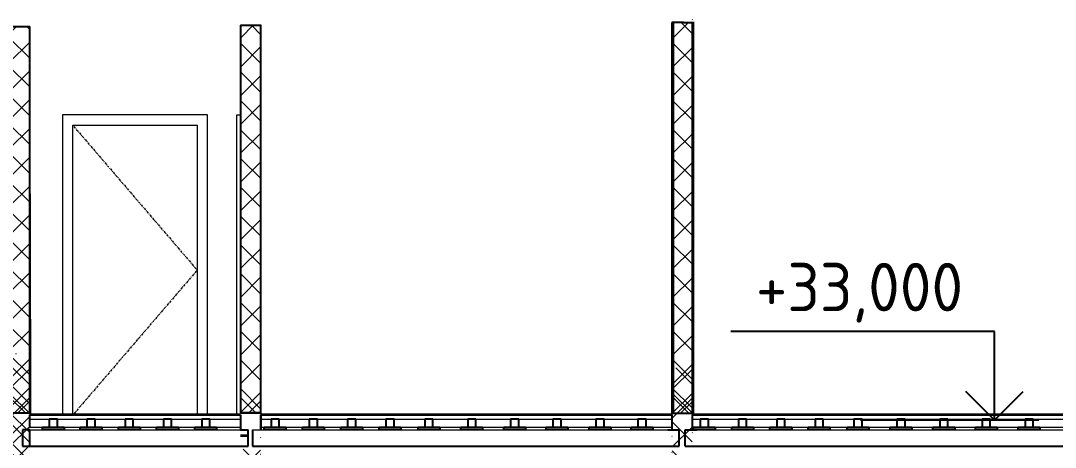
# Model space of a CAD drawing. Header units: inches. Extents: x -2431 to 214825, y 3 to 92804.
# Drawn here: x 163436 to 171049, y 44803 to 47945 of the extents above; entities that cross this region are included whole.
import ezdxf

# ---------------------------------------------------------------- set-up
doc = ezdxf.new("R2010")
doc.units = ezdxf.units.IN
doc.header["$MEASUREMENT"] = 0
doc.linetypes.add('Центр', pattern=[31.75, 6.35, -4.7625, 15.875, -4.7625])
for name, color, linetype, lineweight in [('A-DOOR', 250, 'Continuous', 9), ('A-DOOR-FRAM', 250, 'Continuous', 18), ('A-FLOR', 250, 'Continuous', 9), ('A-WALL', 250, 'Continuous', 9), ('A-WALL-PATT', 250, 'Continuous', 25)]:
    doc.layers.add(name, color=color, linetype=linetype, lineweight=lineweight)
doc.styles.add('Чертеж250', font='', dxfattribs={"height": 250})
doc.styles.get('Чертеж250').set_extended_font_data('GOST type B')
pattern_1 = [(45, (164716.28, 27290.75), (-251.447, 251.447), []), (45, (164716.28, 27671.75), (-251.447, 251.447), [])]
pattern_2 = [(45, (164716.28, 26690.75), (-106.066, 106.066), []), (135, (164716.28, 26690.75), (-106.066, -106.066), [])]
pattern_3 = [(45, (164716.28, 27290.75), (-106.066, 106.066), []), (135, (164716.28, 27290.75), (-106.066, -106.066), [])]
pattern_4 = [(45, (164716.28, 26690.75), (-251.447, 251.447), []), (45, (164716.28, 27071.75), (-251.447, 251.447), [])]

# ---------------------------------------------------------------- blocks, each defined once
blk = doc.blocks.new('Одиночные-Щитовые - 0915 x 2134 мм-348962-Сечение 0')
at = {"layer": 'A-DOOR', "linetype": 'Центр'}
for p, q in [((-5142.6, 2134), (-4227.6, 1067)), ((-4227.6, 1067), (-5142.6, 0))]:
    blk.add_line(p, q, dxfattribs=at)
at = {"layer": 'A-DOOR-FRAM', "lineweight": 9}
for p, q in [((-5218.6, 2210), (-5218.6, 0)), ((-4151.6, 2210), (-5218.6, 2210)), ((-4151.6, 0), (-4151.6, 2210)), ((-5142.6, 0), (-5142.6, 2134)), ((-5142.6, 2134), (-4227.6, 2134)), ((-4227.6, 2134), (-4227.6, 0))]:
    blk.add_line(p, q, dxfattribs=at)
blk = doc.blocks.new('Одиночные-Щитовые - 0915 x 2134 мм-348958-Сечение 0')
at = {"layer": 'A-DOOR-FRAM', "lineweight": 9}
for p, q in [((-3935.1, 0), (-3935.1, 2210)), ((-3935.1, 2210), (-3910.1, 2210))]:
    blk.add_line(p, q, dxfattribs=at)
blk = doc.blocks.new('1111')
for p, q in [((0, 653.9), (-1940.4, 653.9)), ((0, 0), (0, 653.9)), ((0, 0), (-211.2, 211.2)), ((0, 0), (211.2, 211.2)), ((325.9, 0), (-985.2, 0))]:
    blk.add_line(p, q)

msp = doc.modelspace()

# ---------------------------------------------------------------- hatches: boundary and pattern name
at = {"layer": 'A-WALL-PATT', "lineweight": 9}
h = msp.add_hatch(dxfattribs=at)
h.set_pattern_fill('FP_2', color=256, style=0, pattern_type=2)
h.set_pattern_definition([(45, (164716.28, 26090.75), (-106.066, 106.066), []), (135, (164716.28, 26090.75), (-106.066, -106.066), [])])
h.paths.add_polyline_path([(163500.44773, 47900.81953), (163354.44773, 47900.81953), (163354.44773, 44440.74682), (163500.44773, 44440.74682)])
h.paths.add_polyline_path([(163354.44773, 48091.09489), (163500.44773, 48091.09489), (163500.44773, 51640.74682), (163354.44773, 51640.74682)])
h = msp.add_hatch(dxfattribs=at)
h.set_pattern_fill('FP_3', color=256, style=0, pattern_type=2)
h.set_pattern_definition(pattern_4)
h.paths.add_polyline_path([(168228.33062, 45040.74682), (168230.33062, 45040.74682), (168230.33062, 48640.74682), (168228.33062, 48640.74682), (168228.33062, 47246.5192)], flags=0)
h = msp.add_hatch(dxfattribs=at)
h.set_pattern_fill('FP_3', color=256, style=0, pattern_type=2)
h.set_pattern_definition(pattern_4)
h.paths.add_polyline_path([(168376.33062, 45040.74682), (168378.33062, 45040.74682), (168378.33062, 48640.74682), (168376.33062, 48640.74682), (168376.33062, 47246.5192)], flags=0)
h = msp.add_hatch(dxfattribs=at)
h.set_pattern_fill('FP_2', color=256, style=0, pattern_type=2)
h.set_pattern_definition(pattern_2)
h.paths.add_polyline_path([(165200.44773, 44788.99893), (165054.44773, 44788.99893), (165054.44773, 41440.74682), (165200.44773, 41440.74682)])
h.paths.add_polyline_path([(165203.77904, 47911.19693), (165057.77904, 47911.19693), (165054.44773, 45040.74682), (165200.44773, 45040.74682)])
h = msp.add_hatch(dxfattribs=at)
h.set_pattern_fill('FP_2', color=256, style=0, pattern_type=2)
h.set_pattern_definition(pattern_2)
h.paths.add_polyline_path([(168376.33062, 47931.96219), (168230.33062, 47931.96219), (168230.33062, 45040.74682), (168376.33062, 45040.74682)])
h = msp.add_hatch(dxfattribs=at)
h.set_pattern_fill('FP_3', color=256, style=0, pattern_type=2)
h.set_pattern_definition(pattern_1)
h.paths.add_polyline_path([(163500.44773, 42053.20427), (163502.44773, 42053.20427), (163502.44773, 45640.74682), (163500.44773, 45640.74682)])
h = msp.add_hatch(dxfattribs=at)
h.set_pattern_fill('FP_3', color=256, style=0, pattern_type=2)
h.set_pattern_definition(pattern_1)
h.paths.add_polyline_path([(165052.44773, 42040.74682), (165054.44773, 42040.74682), (165054.44773, 45640.74682), (165052.44773, 45640.74682), (165052.44773, 44329.1485)], flags=0)
h = msp.add_hatch(dxfattribs=at)
h.set_pattern_fill('FP_3', color=256, style=0, pattern_type=2)
h.set_pattern_definition(pattern_1)
h.paths.add_polyline_path([(165200.44773, 42040.74682), (165202.44773, 42040.74682), (165202.44773, 45640.74682), (165200.44773, 45640.74682), (165200.44773, 44329.1485)], flags=0)
h = msp.add_hatch(dxfattribs=at)
h.set_pattern_fill('FP_3', color=256, style=0, pattern_type=2)
h.set_pattern_definition(pattern_1)
h.paths.add_polyline_path([(168228.33062, 42040.74682), (168230.33062, 42040.74682), (168230.33062, 45640.74682), (168228.33062, 45640.74682), (168228.33062, 44329.1485)], flags=0)
h = msp.add_hatch(dxfattribs=at)
h.set_pattern_fill('FP_3', color=256, style=0, pattern_type=2)
h.set_pattern_definition(pattern_1)
h.paths.add_polyline_path([(168378.33062, 42040.74682), (168378.33062, 45640.74682), (168376.33062, 45640.74682), (168376.33062, 42040.74682)], flags=0)
h = msp.add_hatch(dxfattribs=at)
h.set_pattern_fill('FP_2', color=256, style=0, pattern_type=2)
h.set_pattern_definition(pattern_3)
h.paths.add_polyline_path([(163500.44773, 45388.99893), (163354.44773, 45388.99893), (163354.44773, 42040.74682), (163500.44773, 42040.74682)])
h.paths.add_polyline_path([(163355.88369, 45490.74682), (163404.28441, 45490.74682), (163404.28441, 45530.74682), (163355.88369, 45530.74682)])
h = msp.add_hatch(dxfattribs=at)
h.set_pattern_fill('FP_2', color=256, style=0, pattern_type=2)
h.set_pattern_definition(pattern_3)
h.paths.add_polyline_path([(168376.33062, 45388.99893), (168230.33062, 45388.99893), (168230.33062, 42053.20427), (168376.33062, 42053.20427)])

# ---------------------------------------------------------------- linework, layer by layer
for p, q in [((163502.44773, 47900.81953), (163354.44773, 47900.81953)), ((165052.44773, 47911.19693), (165202.44773, 47911.19693)), ((168314.14184, 47931.96219), (168228.33062, 47931.96219)), ((168314.14184, 47931.96219), (168378.33062, 47931.96219)), ((170600.94982, 45655.98717), (168660.57431, 45655.98717)), ((170600.94982, 45655.98717), (168660.57431, 45655.98717)), ((170600.94982, 45002.08041), (170600.94982, 45655.98717)), ((170600.94982, 45002.08041), (170600.94982, 45655.98717)), ((163502.44773, 45053.20427), (163354.44773, 45053.20427)), ((163502.44773, 45040.74682), (165054.44773, 45040.74682)), ((163706.57188, 45010.74682), (163646.57188, 45010.74682)), ((163646.57188, 45010.74682), (163646.57188, 44950.74682)), ((163706.57188, 45010.74682), (163646.57188, 45010.74682)), ((163646.57188, 45010.74682), (163646.57188, 44950.74682)), ((163706.57188, 44950.74682), (163706.57188, 45010.74682)), ((163706.57188, 44950.74682), (163706.57188, 45010.74682)), ((163982.94198, 45010.74682), (163922.94198, 45010.74682)), ((163922.94198, 45010.74682), (163922.94198, 44950.74682)), ((163982.94198, 45010.74682), (163922.94198, 45010.74682)), ((163922.94198, 45010.74682), (163922.94198, 44950.74682)), ((163982.94198, 44950.74682), (163982.94198, 45010.74682)), ((163982.94198, 44950.74682), (163982.94198, 45010.74682)), ((164264.58299, 45010.74682), (164204.58299, 45010.74682)), ((164204.58299, 45010.74682), (164204.58299, 44950.74682)), ((164264.58299, 45010.74682), (164204.58299, 45010.74682)), ((164204.58299, 45010.74682), (164204.58299, 44950.74682)), ((164264.58299, 44950.74682), (164264.58299, 45010.74682)), ((164264.58299, 44950.74682), (164264.58299, 45010.74682)), ((164486.22401, 45010.74682), (164486.22401, 44950.74682)), ((164546.22401, 45010.74682), (164486.22401, 45010.74682)), ((164486.22401, 45010.74682), (164486.22401, 44950.74682)), ((164546.22401, 45010.74682), (164486.22401, 45010.74682)), ((164546.22401, 44950.74682), (164546.22401, 45010.74682)), ((164546.22401, 44950.74682), (164546.22401, 45010.74682)), ((164827.86502, 45010.74682), (164767.86502, 45010.74682)), ((164767.86502, 45010.74682), (164767.86502, 44950.74682)), ((164827.86502, 45010.74682), (164767.86502, 45010.74682)), ((164767.86502, 45010.74682), (164767.86502, 44950.74682)), ((164827.86502, 44950.74682), (164827.86502, 45010.74682)), ((164827.86502, 44950.74682), (164827.86502, 45010.74682)), ((165052.44773, 45040.74682), (165054.44773, 45040.74682)), ((165054.44773, 45040.74682), (165054.44773, 44930.74682)), ((165054.44773, 45040.74682), (165054.44773, 44930.74682)), ((165202.44773, 45040.74682), (168228.33062, 45040.74682)), ((165202.44773, 45040.74682), (168228.33062, 45040.74682)), ((165202.44773, 45040.74682), (165202.44773, 44930.74682)), ((165202.44773, 45040.74682), (165202.44773, 44930.74682)), ((165338.08299, 45010.74682), (165278.08299, 45010.74682)), ((165278.08299, 45010.74682), (165278.08299, 44950.74682)), ((165338.08299, 45010.74682), (165278.08299, 45010.74682)), ((165278.08299, 45010.74682), (165278.08299, 44950.74682)), ((165338.08299, 44950.74682), (165338.08299, 45010.74682)), ((165338.08299, 44950.74682), (165338.08299, 45010.74682)), ((165619.72401, 45010.74682), (165559.72401, 45010.74682)), ((165559.72401, 45010.74682), (165559.72401, 44950.74682)), ((165619.72401, 45010.74682), (165559.72401, 45010.74682)), ((165559.72401, 45010.74682), (165559.72401, 44950.74682)), ((165619.72401, 44950.74682), (165619.72401, 45010.74682)), ((165619.72401, 44950.74682), (165619.72401, 45010.74682)), ((165901.36502, 45010.74682), (165841.36502, 45010.74682)), ((165841.36502, 45010.74682), (165841.36502, 44950.74682)), ((165901.36502, 45010.74682), (165841.36502, 45010.74682)), ((165841.36502, 45010.74682), (165841.36502, 44950.74682)), ((165901.36502, 44950.74682), (165901.36502, 45010.74682)), ((165901.36502, 44950.74682), (165901.36502, 45010.74682)), ((166183.00604, 45010.74682), (166123.00604, 45010.74682)), ((166123.00604, 45010.74682), (166123.00604, 44950.74682)), ((166183.00604, 45010.74682), (166123.00604, 45010.74682)), ((166123.00604, 45010.74682), (166123.00604, 44950.74682)), ((166183.00604, 44950.74682), (166183.00604, 45010.74682)), ((166183.00604, 44950.74682), (166183.00604, 45010.74682)), ((166469.58875, 45010.74682), (166409.58875, 45010.74682)), ((166409.58875, 45010.74682), (166409.58875, 44950.74682)), ((166469.58875, 45010.74682), (166409.58875, 45010.74682)), ((166409.58875, 45010.74682), (166409.58875, 44950.74682)), ((166469.58875, 44950.74682), (166469.58875, 45010.74682)), ((166469.58875, 44950.74682), (166469.58875, 45010.74682)), ((166785.08875, 45010.74682), (166725.08875, 45010.74682)), ((166725.08875, 45010.74682), (166725.08875, 44950.74682)), ((166785.08875, 45010.74682), (166725.08875, 45010.74682)), ((166725.08875, 45010.74682), (166725.08875, 44950.74682)), ((166785.08875, 44950.74682), (166785.08875, 45010.74682)), ((166785.08875, 44950.74682), (166785.08875, 45010.74682)), ((167100.58875, 45010.74682), (167040.58875, 45010.74682)), ((167040.58875, 45010.74682), (167040.58875, 44950.74682)), ((167100.58875, 45010.74682), (167040.58875, 45010.74682)), ((167040.58875, 45010.74682), (167040.58875, 44950.74682)), ((167100.58875, 44950.74682), (167100.58875, 45010.74682)), ((167100.58875, 44950.74682), (167100.58875, 45010.74682)), ((167412.57437, 45010.74682), (167352.57437, 45010.74682)), ((167352.57437, 45010.74682), (167352.57437, 44950.74682)), ((167412.57437, 45010.74682), (167352.57437, 45010.74682)), ((167352.57437, 45010.74682), (167352.57437, 44950.74682)), ((167412.57437, 44950.74682), (167412.57437, 45010.74682)), ((167412.57437, 44950.74682), (167412.57437, 45010.74682)), ((167728.07437, 45010.74682), (167668.07437, 45010.74682)), ((167668.07437, 45010.74682), (167668.07437, 44950.74682)), ((167728.07437, 45010.74682), (167668.07437, 45010.74682)), ((167668.07437, 45010.74682), (167668.07437, 44950.74682)), ((167728.07437, 44950.74682), (167728.07437, 45010.74682)), ((167728.07437, 44950.74682), (167728.07437, 45010.74682)), ((168037.69634, 45010.74682), (167977.69634, 45010.74682)), ((167977.69634, 45010.74682), (167977.69634, 44950.74682)), ((168037.69634, 44950.74682), (168037.69634, 45010.74682)), ((168228.33062, 45053.20427), (168378.33062, 45053.20427)), ((168376.33062, 45040.74682), (171386.15309, 45040.74682)), ((168378.33062, 45040.74682), (171386.15309, 45040.74682)), ((168495.90546, 45010.74682), (168435.90546, 45010.74682)), ((168435.90546, 45010.74682), (168435.90546, 44950.74682)), ((168495.90546, 45010.74682), (168435.90546, 45010.74682)), ((168435.90546, 45010.74682), (168435.90546, 44950.74682)), ((168495.90546, 44950.74682), (168495.90546, 45010.74682)), ((168495.90546, 44950.74682), (168495.90546, 45010.74682)), ((168777.54648, 45010.74682), (168717.54648, 45010.74682)), ((168717.54648, 45010.74682), (168717.54648, 44950.74682)), ((168777.54648, 45010.74682), (168717.54648, 45010.74682)), ((168717.54648, 45010.74682), (168717.54648, 44950.74682)), ((168777.54648, 44950.74682), (168777.54648, 45010.74682)), ((168777.54648, 44950.74682), (168777.54648, 45010.74682)), ((169059.18749, 45010.74682), (168999.18749, 45010.74682)), ((168999.18749, 45010.74682), (168999.18749, 44950.74682)), ((169059.18749, 45010.74682), (168999.18749, 45010.74682)), ((168999.18749, 45010.74682), (168999.18749, 44950.74682)), ((169059.18749, 44950.74682), (169059.18749, 45010.74682)), ((169059.18749, 44950.74682), (169059.18749, 45010.74682)), ((169340.82851, 45010.74682), (169280.82851, 45010.74682)), ((169280.82851, 45010.74682), (169280.82851, 44950.74682)), ((169340.82851, 45010.74682), (169280.82851, 45010.74682)), ((169280.82851, 45010.74682), (169280.82851, 44950.74682)), ((169340.82851, 44950.74682), (169340.82851, 45010.74682)), ((169340.82851, 44950.74682), (169340.82851, 45010.74682)), ((169627.41121, 45010.74682), (169567.41121, 45010.74682)), ((169567.41121, 45010.74682), (169567.41121, 44950.74682)), ((169627.41121, 45010.74682), (169567.41121, 45010.74682)), ((169567.41121, 45010.74682), (169567.41121, 44950.74682)), ((169627.41121, 44950.74682), (169627.41121, 45010.74682)), ((169627.41121, 44950.74682), (169627.41121, 45010.74682)), ((169942.91121, 45010.74682), (169882.91121, 45010.74682)), ((169882.91121, 45010.74682), (169882.91121, 44950.74682)), ((169942.91121, 45010.74682), (169882.91121, 45010.74682)), ((169882.91121, 45010.74682), (169882.91121, 44950.74682)), ((169942.91121, 44950.74682), (169942.91121, 45010.74682)), ((169942.91121, 44950.74682), (169942.91121, 45010.74682)), ((170258.41121, 45010.74682), (170198.41121, 45010.74682)), ((170198.41121, 45010.74682), (170198.41121, 44950.74682)), ((170258.41121, 45010.74682), (170198.41121, 45010.74682)), ((170198.41121, 45010.74682), (170198.41121, 44950.74682)), ((170258.41121, 44950.74682), (170258.41121, 45010.74682)), ((170258.41121, 44950.74682), (170258.41121, 45010.74682)), ((170570.39684, 45010.74682), (170510.39684, 45010.74682)), ((170510.39684, 45010.74682), (170510.39684, 44950.74682)), ((170570.39684, 45010.74682), (170510.39684, 45010.74682)), ((170510.39684, 45010.74682), (170510.39684, 44950.74682)), ((170570.39684, 44950.74682), (170570.39684, 45010.74682)), ((170570.39684, 44950.74682), (170570.39684, 45010.74682)), ((170885.89684, 45010.74682), (170825.89684, 45010.74682)), ((170825.89684, 45010.74682), (170825.89684, 44950.74682)), ((170885.89684, 45010.74682), (170825.89684, 45010.74682)), ((170825.89684, 45010.74682), (170825.89684, 44950.74682)), ((170885.89684, 44950.74682), (170885.89684, 45010.74682)), ((170885.89684, 44950.74682), (170885.89684, 45010.74682)), ((163502.44773, 44930.74682), (163448.7328, 44930.74682)), ((163448.7328, 44930.74682), (163448.7328, 44811.36464)), ((163596.57188, 44950.74682), (163756.57188, 44950.74682)), ((163596.57188, 44930.74682), (163596.57188, 44950.74682)), ((163596.57188, 44950.74682), (163756.57188, 44950.74682)), ((163596.57188, 44930.74682), (163596.57188, 44950.74682)), ((163756.57188, 44930.74682), (163596.57188, 44930.74682)), ((163756.57188, 44930.74682), (163596.57188, 44930.74682)), ((163646.57188, 44950.74682), (163706.57188, 44950.74682)), ((163646.57188, 44950.74682), (163706.57188, 44950.74682)), ((163756.57188, 44950.74682), (163756.57188, 44930.74682)), ((163756.57188, 44950.74682), (163756.57188, 44930.74682)), ((163872.94198, 44950.74682), (164032.94198, 44950.74682)), ((163872.94198, 44930.74682), (163872.94198, 44950.74682)), ((163872.94198, 44950.74682), (164032.94198, 44950.74682)), ((163872.94198, 44930.74682), (163872.94198, 44950.74682)), ((164032.94198, 44930.74682), (163872.94198, 44930.74682)), ((164032.94198, 44930.74682), (163872.94198, 44930.74682)), ((163922.94198, 44950.74682), (163982.94198, 44950.74682)), ((163922.94198, 44950.74682), (163982.94198, 44950.74682)), ((164032.94198, 44950.74682), (164032.94198, 44930.74682)), ((164032.94198, 44950.74682), (164032.94198, 44930.74682)), ((164154.58299, 44950.74682), (164314.58299, 44950.74682)), ((164154.58299, 44930.74682), (164154.58299, 44950.74682)), ((164154.58299, 44950.74682), (164314.58299, 44950.74682)), ((164154.58299, 44930.74682), (164154.58299, 44950.74682)), ((164314.58299, 44930.74682), (164154.58299, 44930.74682)), ((164314.58299, 44930.74682), (164154.58299, 44930.74682)), ((164204.58299, 44950.74682), (164264.58299, 44950.74682)), ((164204.58299, 44950.74682), (164264.58299, 44950.74682)), ((164314.58299, 44950.74682), (164314.58299, 44930.74682)), ((164314.58299, 44950.74682), (164314.58299, 44930.74682)), ((164436.22401, 44950.74682), (164596.22401, 44950.74682)), ((164436.22401, 44930.74682), (164436.22401, 44950.74682)), ((164436.22401, 44950.74682), (164596.22401, 44950.74682)), ((164436.22401, 44930.74682), (164436.22401, 44950.74682)), ((164596.22401, 44930.74682), (164436.22401, 44930.74682)), ((164596.22401, 44930.74682), (164436.22401, 44930.74682)), ((164486.22401, 44950.74682), (164546.22401, 44950.74682)), ((164486.22401, 44950.74682), (164546.22401, 44950.74682)), ((164596.22401, 44950.74682), (164596.22401, 44930.74682)), ((164596.22401, 44950.74682), (164596.22401, 44930.74682)), ((164717.86502, 44950.74682), (164877.86502, 44950.74682)), ((164717.86502, 44930.74682), (164717.86502, 44950.74682)), ((164717.86502, 44950.74682), (164877.86502, 44950.74682)), ((164717.86502, 44930.74682), (164717.86502, 44950.74682)), ((164877.86502, 44930.74682), (164717.86502, 44930.74682)), ((164877.86502, 44930.74682), (164717.86502, 44930.74682)), ((164767.86502, 44950.74682), (164827.86502, 44950.74682)), ((164767.86502, 44950.74682), (164827.86502, 44950.74682)), ((164877.86502, 44950.74682), (164877.86502, 44930.74682)), ((164877.86502, 44950.74682), (164877.86502, 44930.74682)), ((165054.44773, 44930.74682), (165111.03553, 44930.74682)), ((165111.03553, 44811.36464), (165111.03553, 44930.74682)), ((165140.63904, 44930.74682), (165140.63904, 44811.36464)), ((165202.44773, 44930.74682), (165200.44773, 44930.74682)), ((165228.08299, 44950.74682), (165388.08299, 44950.74682)), ((165228.08299, 44930.74682), (165228.08299, 44950.74682)), ((165228.08299, 44950.74682), (165388.08299, 44950.74682)), ((165228.08299, 44930.74682), (165228.08299, 44950.74682)), ((165388.08299, 44930.74682), (165228.08299, 44930.74682)), ((165388.08299, 44930.74682), (165228.08299, 44930.74682)), ((165278.08299, 44950.74682), (165338.08299, 44950.74682)), ((165278.08299, 44950.74682), (165338.08299, 44950.74682)), ((165388.08299, 44950.74682), (165388.08299, 44930.74682)), ((165388.08299, 44950.74682), (165388.08299, 44930.74682)), ((165509.72401, 44950.74682), (165669.72401, 44950.74682)), ((165509.72401, 44930.74682), (165509.72401, 44950.74682)), ((165509.72401, 44950.74682), (165669.72401, 44950.74682)), ((165509.72401, 44930.74682), (165509.72401, 44950.74682)), ((165669.72401, 44930.74682), (165509.72401, 44930.74682)), ((165669.72401, 44930.74682), (165509.72401, 44930.74682)), ((165559.72401, 44950.74682), (165619.72401, 44950.74682)), ((165559.72401, 44950.74682), (165619.72401, 44950.74682)), ((165669.72401, 44950.74682), (165669.72401, 44930.74682)), ((165669.72401, 44950.74682), (165669.72401, 44930.74682)), ((165791.36502, 44950.74682), (165951.36502, 44950.74682)), ((165791.36502, 44930.74682), (165791.36502, 44950.74682)), ((165791.36502, 44950.74682), (165951.36502, 44950.74682)), ((165791.36502, 44930.74682), (165791.36502, 44950.74682)), ((165951.36502, 44930.74682), (165791.36502, 44930.74682)), ((165951.36502, 44930.74682), (165791.36502, 44930.74682)), ((165841.36502, 44950.74682), (165901.36502, 44950.74682)), ((165841.36502, 44950.74682), (165901.36502, 44950.74682)), ((165951.36502, 44950.74682), (165951.36502, 44930.74682)), ((165951.36502, 44950.74682), (165951.36502, 44930.74682)), ((166073.00604, 44950.74682), (166233.00604, 44950.74682)), ((166073.00604, 44930.74682), (166073.00604, 44950.74682)), ((166073.00604, 44950.74682), (166233.00604, 44950.74682)), ((166073.00604, 44930.74682), (166073.00604, 44950.74682)), ((166233.00604, 44930.74682), (166073.00604, 44930.74682)), ((166233.00604, 44930.74682), (166073.00604, 44930.74682)), ((166123.00604, 44950.74682), (166183.00604, 44950.74682)), ((166123.00604, 44950.74682), (166183.00604, 44950.74682)), ((166233.00604, 44950.74682), (166233.00604, 44930.74682)), ((166233.00604, 44950.74682), (166233.00604, 44930.74682)), ((166359.58875, 44950.74682), (166519.58875, 44950.74682)), ((166359.58875, 44930.74682), (166359.58875, 44950.74682)), ((166359.58875, 44950.74682), (166519.58875, 44950.74682)), ((166359.58875, 44930.74682), (166359.58875, 44950.74682)), ((166519.58875, 44930.74682), (166359.58875, 44930.74682)), ((166519.58875, 44930.74682), (166359.58875, 44930.74682)), ((166409.58875, 44950.74682), (166469.58875, 44950.74682)), ((166409.58875, 44950.74682), (166469.58875, 44950.74682)), ((166519.58875, 44950.74682), (166519.58875, 44930.74682)), ((166519.58875, 44950.74682), (166519.58875, 44930.74682)), ((166675.08875, 44950.74682), (166835.08875, 44950.74682)), ((166675.08875, 44930.74682), (166675.08875, 44950.74682)), ((166675.08875, 44950.74682), (166835.08875, 44950.74682)), ((166675.08875, 44930.74682), (166675.08875, 44950.74682)), ((166835.08875, 44930.74682), (166675.08875, 44930.74682)), ((166835.08875, 44930.74682), (166675.08875, 44930.74682)), ((166725.08875, 44950.74682), (166785.08875, 44950.74682)), ((166725.08875, 44950.74682), (166785.08875, 44950.74682)), ((166835.08875, 44950.74682), (166835.08875, 44930.74682)), ((166835.08875, 44950.74682), (166835.08875, 44930.74682)), ((166990.58875, 44950.74682), (167150.58875, 44950.74682)), ((166990.58875, 44930.74682), (166990.58875, 44950.74682)), ((166990.58875, 44950.74682), (167150.58875, 44950.74682)), ((166990.58875, 44930.74682), (166990.58875, 44950.74682)), ((167150.58875, 44930.74682), (166990.58875, 44930.74682)), ((167150.58875, 44930.74682), (166990.58875, 44930.74682)), ((167040.58875, 44950.74682), (167100.58875, 44950.74682)), ((167040.58875, 44950.74682), (167100.58875, 44950.74682)), ((167150.58875, 44950.74682), (167150.58875, 44930.74682)), ((167150.58875, 44950.74682), (167150.58875, 44930.74682)), ((167302.57437, 44950.74682), (167462.57437, 44950.74682)), ((167302.57437, 44930.74682), (167302.57437, 44950.74682)), ((167302.57437, 44950.74682), (167462.57437, 44950.74682)), ((167302.57437, 44930.74682), (167302.57437, 44950.74682)), ((167462.57437, 44930.74682), (167302.57437, 44930.74682)), ((167462.57437, 44930.74682), (167302.57437, 44930.74682)), ((167352.57437, 44950.74682), (167412.57437, 44950.74682)), ((167352.57437, 44950.74682), (167412.57437, 44950.74682)), ((167462.57437, 44950.74682), (167462.57437, 44930.74682)), ((167462.57437, 44950.74682), (167462.57437, 44930.74682)), ((167618.07437, 44950.74682), (167778.07437, 44950.74682)), ((167618.07437, 44930.74682), (167618.07437, 44950.74682)), ((167618.07437, 44950.74682), (167778.07437, 44950.74682)), ((167618.07437, 44930.74682), (167618.07437, 44950.74682)), ((167778.07437, 44930.74682), (167618.07437, 44930.74682)), ((167778.07437, 44930.74682), (167618.07437, 44930.74682)), ((167668.07437, 44950.74682), (167728.07437, 44950.74682)), ((167668.07437, 44950.74682), (167728.07437, 44950.74682)), ((167778.07437, 44950.74682), (167778.07437, 44930.74682)), ((167778.07437, 44950.74682), (167778.07437, 44930.74682)), ((167927.69634, 44950.74682), (168087.69634, 44950.74682)), ((167927.69634, 44930.74682), (167927.69634, 44950.74682)), ((167927.69634, 44950.74682), (168087.69634, 44950.74682)), ((167927.69634, 44930.74682), (167927.69634, 44950.74682)), ((168087.69634, 44930.74682), (167927.69634, 44930.74682)), ((168087.69634, 44930.74682), (167927.69634, 44930.74682)), ((167977.69634, 44950.74682), (168037.69634, 44950.74682)), ((168087.69634, 44950.74682), (168087.69634, 44930.74682)), ((168087.69634, 44950.74682), (168087.69634, 44930.74682)), ((168198.40761, 44930.74682), (168282.16107, 44930.74682)), ((168282.16107, 44811.36464), (168282.16107, 44930.74682)), ((168325.23347, 44930.74682), (168408.98692, 44930.74682)), ((168325.23347, 44811.36464), (168325.23347, 44930.74682)), ((168385.90546, 44950.74682), (168545.90546, 44950.74682)), ((168385.90546, 44930.74682), (168385.90546, 44950.74682)), ((168385.90546, 44950.74682), (168545.90546, 44950.74682)), ((168385.90546, 44930.74682), (168385.90546, 44950.74682)), ((168545.90546, 44930.74682), (168385.90546, 44930.74682)), ((168545.90546, 44930.74682), (168385.90546, 44930.74682)), ((168435.90546, 44950.74682), (168495.90546, 44950.74682)), ((168435.90546, 44950.74682), (168495.90546, 44950.74682)), ((168545.90546, 44950.74682), (168545.90546, 44930.74682)), ((168545.90546, 44950.74682), (168545.90546, 44930.74682)), ((168667.54648, 44950.74682), (168827.54648, 44950.74682)), ((168667.54648, 44930.74682), (168667.54648, 44950.74682)), ((168667.54648, 44950.74682), (168827.54648, 44950.74682)), ((168667.54648, 44930.74682), (168667.54648, 44950.74682)), ((168827.54648, 44930.74682), (168667.54648, 44930.74682)), ((168827.54648, 44930.74682), (168667.54648, 44930.74682)), ((168717.54648, 44950.74682), (168777.54648, 44950.74682)), ((168717.54648, 44950.74682), (168777.54648, 44950.74682)), ((168827.54648, 44950.74682), (168827.54648, 44930.74682)), ((168827.54648, 44950.74682), (168827.54648, 44930.74682)), ((168949.18749, 44950.74682), (169109.18749, 44950.74682)), ((168949.18749, 44930.74682), (168949.18749, 44950.74682)), ((168949.18749, 44950.74682), (169109.18749, 44950.74682)), ((168949.18749, 44930.74682), (168949.18749, 44950.74682)), ((169109.18749, 44930.74682), (168949.18749, 44930.74682)), ((169109.18749, 44930.74682), (168949.18749, 44930.74682)), ((168999.18749, 44950.74682), (169059.18749, 44950.74682)), ((168999.18749, 44950.74682), (169059.18749, 44950.74682)), ((169109.18749, 44950.74682), (169109.18749, 44930.74682)), ((169109.18749, 44950.74682), (169109.18749, 44930.74682)), ((169230.82851, 44950.74682), (169390.82851, 44950.74682)), ((169230.82851, 44930.74682), (169230.82851, 44950.74682)), ((169230.82851, 44950.74682), (169390.82851, 44950.74682)), ((169230.82851, 44930.74682), (169230.82851, 44950.74682)), ((169390.82851, 44930.74682), (169230.82851, 44930.74682)), ((169390.82851, 44930.74682), (169230.82851, 44930.74682)), ((169280.82851, 44950.74682), (169340.82851, 44950.74682)), ((169280.82851, 44950.74682), (169340.82851, 44950.74682)), ((169390.82851, 44950.74682), (169390.82851, 44930.74682)), ((169390.82851, 44950.74682), (169390.82851, 44930.74682)), ((169517.41121, 44950.74682), (169677.41121, 44950.74682)), ((169517.41121, 44930.74682), (169517.41121, 44950.74682)), ((169517.41121, 44950.74682), (169677.41121, 44950.74682)), ((169517.41121, 44930.74682), (169517.41121, 44950.74682)), ((169677.41121, 44930.74682), (169517.41121, 44930.74682)), ((169677.41121, 44930.74682), (169517.41121, 44930.74682)), ((169567.41121, 44950.74682), (169627.41121, 44950.74682)), ((169567.41121, 44950.74682), (169627.41121, 44950.74682)), ((169677.41121, 44950.74682), (169677.41121, 44930.74682)), ((169677.41121, 44950.74682), (169677.41121, 44930.74682)), ((169832.91121, 44950.74682), (169992.91121, 44950.74682)), ((169832.91121, 44930.74682), (169832.91121, 44950.74682)), ((169832.91121, 44950.74682), (169992.91121, 44950.74682)), ((169832.91121, 44930.74682), (169832.91121, 44950.74682)), ((169992.91121, 44930.74682), (169832.91121, 44930.74682)), ((169992.91121, 44930.74682), (169832.91121, 44930.74682)), ((169882.91121, 44950.74682), (169942.91121, 44950.74682)), ((169882.91121, 44950.74682), (169942.91121, 44950.74682)), ((169992.91121, 44950.74682), (169992.91121, 44930.74682)), ((169992.91121, 44950.74682), (169992.91121, 44930.74682)), ((170148.41121, 44950.74682), (170308.41121, 44950.74682)), ((170148.41121, 44930.74682), (170148.41121, 44950.74682)), ((170148.41121, 44950.74682), (170308.41121, 44950.74682)), ((170148.41121, 44930.74682), (170148.41121, 44950.74682)), ((170308.41121, 44930.74682), (170148.41121, 44930.74682)), ((170308.41121, 44930.74682), (170148.41121, 44930.74682)), ((170198.41121, 44950.74682), (170258.41121, 44950.74682)), ((170198.41121, 44950.74682), (170258.41121, 44950.74682)), ((170308.41121, 44950.74682), (170308.41121, 44930.74682)), ((170308.41121, 44950.74682), (170308.41121, 44930.74682)), ((170460.39684, 44950.74682), (170620.39684, 44950.74682)), ((170460.39684, 44930.74682), (170460.39684, 44950.74682)), ((170460.39684, 44950.74682), (170620.39684, 44950.74682)), ((170460.39684, 44930.74682), (170460.39684, 44950.74682)), ((170620.39684, 44930.74682), (170460.39684, 44930.74682)), ((170620.39684, 44930.74682), (170460.39684, 44930.74682)), ((170510.39684, 44950.74682), (170570.39684, 44950.74682)), ((170510.39684, 44950.74682), (170570.39684, 44950.74682)), ((170620.39684, 44950.74682), (170620.39684, 44930.74682)), ((170620.39684, 44950.74682), (170620.39684, 44930.74682)), ((170775.89684, 44950.74682), (170935.89684, 44950.74682)), ((170775.89684, 44930.74682), (170775.89684, 44950.74682)), ((170775.89684, 44950.74682), (170935.89684, 44950.74682)), ((170775.89684, 44930.74682), (170775.89684, 44950.74682)), ((170935.89684, 44930.74682), (170775.89684, 44930.74682)), ((170935.89684, 44930.74682), (170775.89684, 44930.74682)), ((170825.89684, 44950.74682), (170885.89684, 44950.74682)), ((170825.89684, 44950.74682), (170885.89684, 44950.74682)), ((170935.89684, 44950.74682), (170935.89684, 44930.74682)), ((170935.89684, 44950.74682), (170935.89684, 44930.74682)), ((163448.7328, 44811.36464), (165111.03553, 44811.36464)), ((165140.63904, 44811.36464), (168282.16107, 44811.36464)), ((168325.23347, 44811.36464), (174439.57652, 44811.36464))]:
    msp.add_line(p, q)
at = {"lineweight": 0}
for p, q in [((163502.44773, 45010.74682), (165054.44773, 45010.74682)), ((163502.44773, 45010.74682), (165054.44773, 45010.74682)), ((165202.44773, 45010.74682), (168228.33062, 45010.74682)), ((165202.44773, 45010.74682), (168228.33062, 45010.74682)), ((168378.33062, 45010.74682), (171386.15309, 45010.74682)), ((168378.33062, 45010.74682), (171386.15309, 45010.74682)), ((163500.44773, 44950.74682), (165054.44773, 44950.74682)), ((163500.44773, 44950.74682), (165054.44773, 44950.74682)), ((163502.44773, 44930.74682), (165054.44773, 44930.74682)), ((163502.44773, 44930.74682), (165054.44773, 44930.74682)), ((165140.63904, 44930.74682), (168228.33062, 44930.74682)), ((165202.44773, 44950.74682), (168230.33062, 44950.74682)), ((165202.44773, 44950.74682), (168230.33062, 44950.74682)), ((165202.44773, 44930.74682), (168228.33062, 44930.74682)), ((168378.33062, 44950.74682), (171388.15309, 44950.74682)), ((168378.33062, 44950.74682), (171388.15309, 44950.74682)), ((168378.33062, 44930.74682), (171386.15309, 44930.74682)), ((168378.33062, 44930.74682), (171386.15309, 44930.74682))]:
    msp.add_line(p, q, dxfattribs=at)
at = {"const_width": 10}
for points in [[(163510.00022, 45053.03327), (163362.00022, 45053.03327), (163354.44773, 47900.81953), (163502.44773, 47900.81953), (163510.00022, 45053.03327)], [(165204.77904, 45053.03327), (165056.77904, 45053.03327), (165056.77904, 47911.19693), (165204.77904, 47911.19693), (165204.77904, 45053.03327)], [(168387.88311, 45053.03327), (168239.88311, 45053.03327), (168239.88311, 47931.96219), (168387.88311, 47931.96219), (168387.88311, 45053.03327)]]:
    msp.add_lwpolyline(points, dxfattribs=at)
at = {"layer": 'A-DOOR', "linetype": 'Центр'}
msp.add_line((164734.94773, 46107.74682), (163819.94773, 45040.74682), dxfattribs=at)
at = {"layer": 'A-DOOR-FRAM', "lineweight": 9}
for p, q in [((163743.94773, 47250.74682), (163743.94773, 45040.74682)), ((164810.94773, 45040.74682), (164810.94773, 47250.74682)), ((165027.44773, 45040.74682), (165027.44773, 47250.74682)), ((163819.94773, 45040.74682), (163819.94773, 47174.74682)), ((164734.94773, 47174.74682), (164734.94773, 45040.74682))]:
    msp.add_line(p, q, dxfattribs=at)
at = {"layer": 'A-FLOR', "lineweight": 35}
for p, q in [((165054.44773, 45040.74682), (163500.44773, 45040.74682)), ((168230.33062, 45040.74682), (165200.44773, 45040.74682)), ((174449.57652, 45040.74682), (168376.33062, 45040.74682)), ((165052.44773, 44890.74682), (165111.03553, 44890.74682)), ((168279.17105, 44890.74682), (168282.16107, 44890.74682))]:
    msp.add_line(p, q, dxfattribs=at)
at = {"layer": 'A-WALL'}
for p, q in [((163500.44773, 47900.81953), (163500.44773, 45053.20427)), ((163500.44773, 47900.81953), (163500.44773, 45053.20427)), ((163500.44773, 47900.81953), (163500.44773, 45053.20427)), ((163500.44773, 47900.81953), (163500.44773, 45053.20427)), ((165052.44773, 45056.89904), (165052.44773, 47911.19693)), ((165054.44773, 47911.19693), (165054.44773, 45056.89904)), ((165054.44773, 47911.19693), (165054.44773, 45056.89904)), ((165054.44773, 47911.19693), (165054.44773, 45056.89904)), ((165200.44773, 47911.19693), (165200.44773, 45056.89904)), ((165200.44773, 47911.19693), (165200.44773, 45056.89904)), ((165200.44773, 47911.19693), (165200.44773, 45056.89904)), ((165200.44773, 47911.19693), (165200.44773, 45056.89904)), ((168230.33062, 47931.96219), (168230.33062, 45053.20427)), ((168230.33062, 47931.96219), (168230.33062, 45053.20427)), ((168230.33062, 47931.96219), (168230.33062, 45053.20427)), ((168230.33062, 47931.96219), (168230.33062, 45053.20427)), ((168376.33062, 47931.96219), (168376.33062, 45053.20427)), ((168376.33062, 47931.96219), (168376.33062, 45053.20427)), ((168376.33062, 47931.96219), (168376.33062, 45053.20427)), ((168376.33062, 47931.96219), (168376.33062, 45053.20427)), ((163500.44773, 45040.74682), (163500.44773, 44950.74682)), ((163500.44773, 45040.74682), (163500.44773, 44950.74682)), ((163500.44773, 45040.74682), (163500.44773, 44950.74682)), ((163500.44773, 45040.74682), (163500.44773, 44950.74682)), ((163500.44773, 45040.74682), (163500.44773, 44950.74682)), ((165054.44773, 45040.74682), (165054.44773, 44930.74682)), ((165054.44773, 45040.74682), (165054.44773, 44930.74682)), ((165054.44773, 45040.74682), (165054.44773, 44930.74682)), ((165054.44773, 45040.74682), (165054.44773, 44930.74682)), ((165054.44773, 45040.74682), (165054.44773, 44930.74682)), ((165200.44773, 45040.74682), (165200.44773, 44930.74682)), ((165200.44773, 45040.74682), (165200.44773, 44930.74682)), ((165200.44773, 45040.74682), (165200.44773, 44930.74682)), ((165200.44773, 45040.74682), (165200.44773, 44930.74682)), ((168230.33062, 45040.74682), (168230.33062, 44930.74682)), ((168230.33062, 45040.74682), (168230.33062, 44930.74682)), ((168230.33062, 45040.74682), (168230.33062, 44930.74682)), ((168230.33062, 45040.74682), (168230.33062, 44930.74682)), ((168230.33062, 45040.74682), (168230.33062, 44930.74682)), ((168376.33062, 45040.74682), (168376.33062, 44930.74682)), ((168376.33062, 45040.74682), (168376.33062, 44930.74682)), ((168376.33062, 45040.74682), (168376.33062, 44930.74682)), ((168376.33062, 45040.74682), (168376.33062, 44930.74682)), ((168376.33062, 45040.74682), (168376.33062, 44930.74682)), ((163500.44773, 44930.74682), (163500.44773, 44877.14326)), ((163500.44773, 44930.74682), (163500.44773, 44877.14326)), ((163500.44773, 44930.74682), (163500.44773, 44877.14326)), ((163500.44773, 44930.74682), (163500.44773, 44877.14326)), ((168230.33062, 44814.16512), (168230.33062, 44811.36464)), ((168230.33062, 44814.16512), (168230.33062, 44811.36464)), ((168230.33062, 44814.16512), (168230.33062, 44811.36464)), ((168230.33062, 44814.16512), (168230.33062, 44811.36464)), ((168376.33062, 44812.83762), (168376.33062, 44811.36464)), ((168376.33062, 44812.83762), (168376.33062, 44811.36464)), ((168376.33062, 44812.83762), (168376.33062, 44811.36464)), ((168376.33062, 44812.83762), (168376.33062, 44811.36464))]:
    msp.add_line(p, q, dxfattribs=at)
at = {"layer": 'A-WALL', "lineweight": 25}
for p, q in [((163502.44773, 45053.20427), (163502.44773, 47900.81953)), ((163502.44773, 45053.20427), (163502.44773, 47900.81953)), ((163502.44773, 45053.20427), (163502.44773, 47900.81953)), ((163502.44773, 45053.20427), (163502.44773, 47900.81953)), ((165052.44773, 47911.19693), (165052.44773, 45056.89904)), ((165052.44773, 47911.19693), (165052.44773, 45056.89904)), ((165052.44773, 47911.19693), (165052.44773, 45056.89904)), ((165202.44773, 45056.89904), (165202.44773, 47911.19693)), ((165202.44773, 45056.89904), (165202.44773, 47911.19693)), ((165202.44773, 45056.89904), (165202.44773, 47911.19693)), ((168228.33062, 47931.96219), (168228.33062, 45053.20427)), ((168228.33062, 47931.96219), (168228.33062, 45053.20427)), ((168228.33062, 47931.96219), (168228.33062, 45053.20427)), ((168228.33062, 47931.96219), (168228.33062, 45053.20427)), ((168378.33062, 45053.20427), (168378.33062, 47931.96219)), ((168378.33062, 45053.20427), (168378.33062, 47931.96219)), ((168378.33062, 45053.20427), (168378.33062, 47931.96219)), ((168378.33062, 45053.20427), (168378.33062, 47931.96219)), ((163502.44773, 45040.74682), (163500.44773, 45040.74682)), ((163502.44773, 44950.74682), (163502.44773, 45040.74682)), ((163502.44773, 44950.74682), (163502.44773, 45040.74682)), ((163502.44773, 44950.74682), (163502.44773, 45040.74682)), ((163502.44773, 44950.74682), (163502.44773, 45040.74682)), ((163502.44773, 44950.74682), (163502.44773, 45040.74682)), ((165202.44773, 45056.89904), (165052.44773, 45056.89904)), ((165052.44773, 45040.74682), (165052.44773, 44930.74682)), ((165052.44773, 45040.74682), (165052.44773, 44930.74682)), ((165052.44773, 45040.74682), (165052.44773, 44930.74682)), ((165052.44773, 45040.74682), (165052.44773, 44930.74682)), ((165052.44773, 45040.74682), (165052.44773, 44930.74682)), ((165202.44773, 44930.74682), (165202.44773, 45040.74682)), ((165202.44773, 44930.74682), (165202.44773, 45040.74682)), ((165202.44773, 44930.74682), (165202.44773, 45040.74682)), ((165202.44773, 44930.74682), (165202.44773, 45040.74682)), ((165202.44773, 44930.74682), (165202.44773, 45040.74682)), ((168228.33062, 45040.74682), (168228.33062, 44930.74682)), ((168228.33062, 45040.74682), (168228.33062, 44930.74682)), ((168228.33062, 45040.74682), (168228.33062, 44930.74682)), ((168228.33062, 45040.74682), (168228.33062, 44930.74682)), ((168230.33062, 45040.74682), (168228.33062, 45040.74682)), ((168228.33062, 45040.74682), (168228.33062, 44930.74682)), ((168378.33062, 45040.74682), (168376.33062, 45040.74682)), ((168378.33062, 44930.74682), (168378.33062, 45040.74682)), ((168378.33062, 44930.74682), (168378.33062, 45040.74682)), ((168378.33062, 44930.74682), (168378.33062, 45040.74682)), ((168378.33062, 44930.74682), (168378.33062, 45040.74682)), ((168378.33062, 44930.74682), (168378.33062, 45040.74682)), ((163502.44773, 44811.36464), (163502.44773, 44930.74682)), ((163502.44773, 44811.36464), (163502.44773, 44930.74682)), ((163502.44773, 44811.36464), (163502.44773, 44930.74682)), ((163502.44773, 44811.36464), (163502.44773, 44930.74682)), ((168378.33062, 44811.36464), (168378.33062, 44814.83762)), ((168378.33062, 44811.36464), (168378.33062, 44814.83762)), ((168378.33062, 44811.36464), (168378.33062, 44814.83762)), ((168378.33062, 44811.36464), (168378.33062, 44814.83762))]:
    msp.add_line(p, q, dxfattribs=at)
at = {"layer": 'A-WALL-PATT', "linetype": 'Continuous', "lineweight": 9}
for p, q in [((163474.07291, 45053.20427), (163354.44773, 45172.82945)), ((165167.43442, 45056.89904), (165054.44773, 45169.88573)), ((165113.65656, 45056.89904), (165200.44773, 45143.69021)), ((168353.1097, 45053.20427), (168230.33062, 45175.98335)), ((163412.90552, 45053.20427), (163500.44773, 45140.74648)), ((165200.44773, 45070.71679), (165202.44773, 45072.71679)), ((168228.33062, 45081.23362), (168230.33062, 45083.23362)), ((168291.94231, 45053.20427), (168376.33062, 45137.59258)), ((165200.44773, 44948.82244), (165202.44773, 44950.82244)), ((168228.33062, 44959.33928), (168230.33062, 44961.33928))]:
    msp.add_line(p, q, dxfattribs=at)

# ---------------------------------------------------------------- block references
msp.add_blockref('1111', (170600.94982, 45002.08041))
at = {"layer": 'A-DOOR'}
for name in ['Одиночные-Щитовые - 0915 x 2134 мм-348962-Сечение 0', 'Одиночные-Щитовые - 0915 x 2134 мм-348958-Сечение 0']:
    msp.add_blockref(name, (168962.53742, 45040.74682), dxfattribs=at)

# ---------------------------------------------------------------- texts
at = {"style": 'Чертеж250'}
msp.add_text('+33,000', height=356.591914, dxfattribs=at).set_placement((168845.23356, 45804.44277))

doc.saveas('drawing.dxf')
